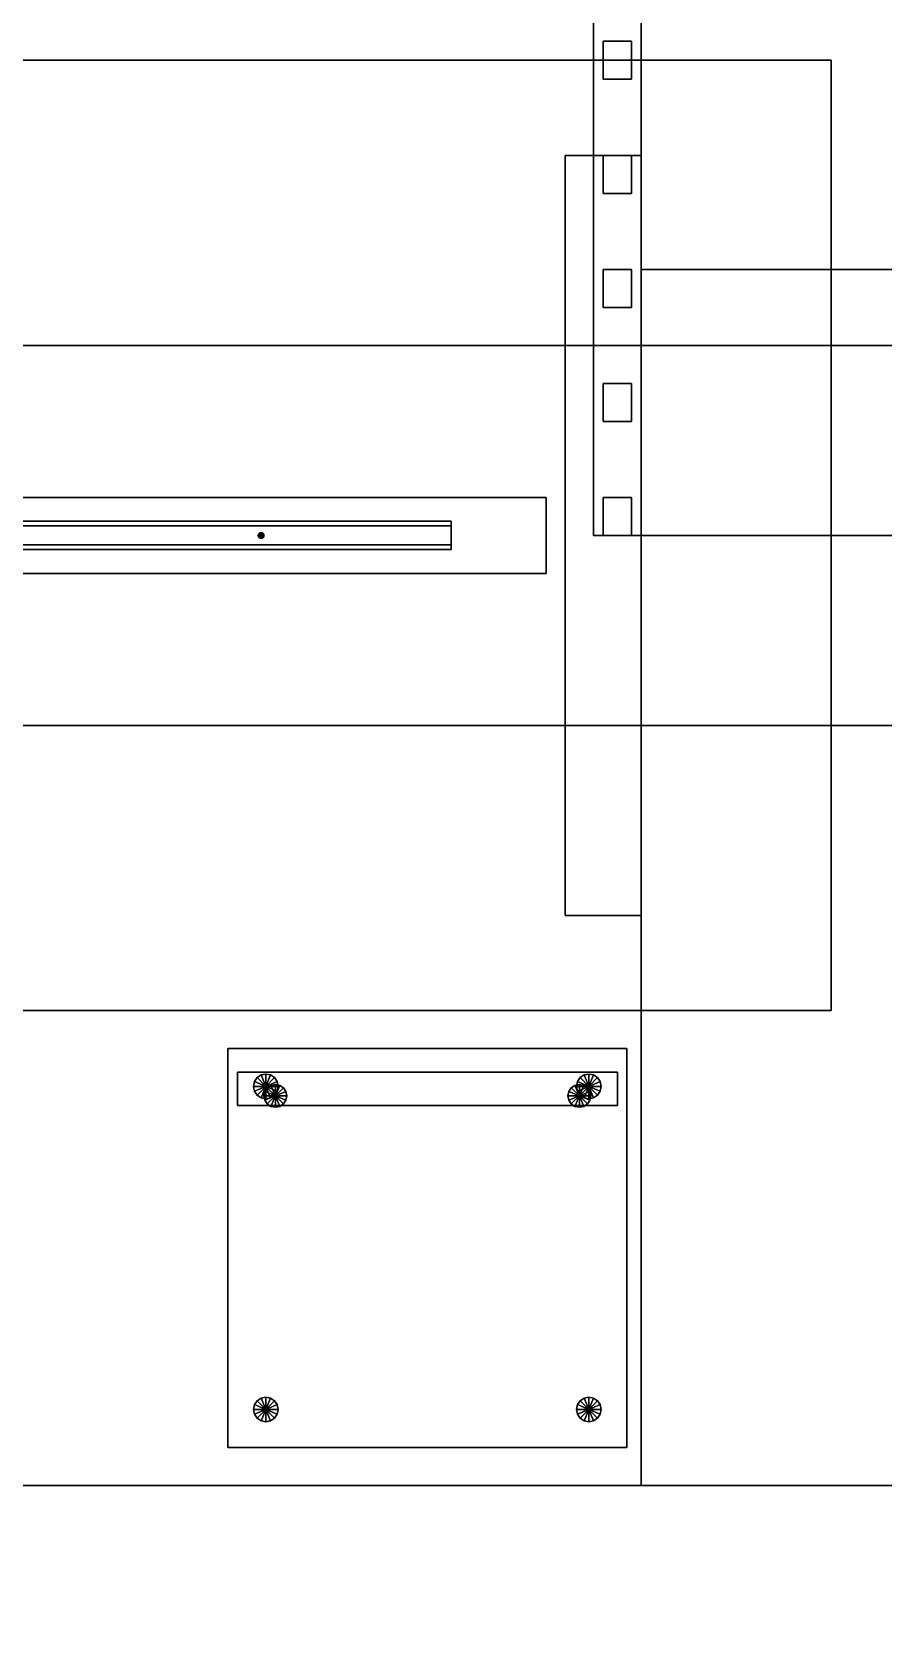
# Model space of a CAD drawing. Header units: millimetres. Extents: x -8000 to 18500, y -500 to 32500.
# Drawn here: x 7159 to 8055, y 3855 to 5530 of the extents above; entities that cross this region are included whole.
import ezdxf

# ---------------------------------------------------------------- set-up
doc = ezdxf.new("R2010")
doc.units = ezdxf.units.MM
for name, color, linetype in [('3D-COLUMNS', 7, 'Continuous'), ('3D-FINISH', 7, 'Continuous'), ('3D-FURNITURE', 7, 'Continuous'), ('3D-LIGHTS', 7, 'Continuous'), ('3D-ROOF', 7, 'Continuous'), ('3D-SLABS', 7, 'Continuous'), ('3D-STAIRS', 7, 'Continuous')]:
    doc.layers.add(name, color=color, linetype=linetype)

msp = doc.modelspace()

# ---------------------------------------------------------------- linework, layer by layer
at = {"layer": '3D-COLUMNS', "color": 7}
for points in [[(0, 4800, 3600), (0, 5200, 3600), (10000, 5200, 3600), (10000, 4800, 3600)], [(0, 5200, 3600), (0, 5200, 3800), (10000, 5200, 3800), (10000, 5200, 3600)], [(0, 4800, 3800), (10000, 4800, 3800), (10000, 5200, 3800), (0, 5200, 3800)], [(0, 4800, 3600), (10000, 4800, 3600), (10000, 4800, 3800), (0, 4800, 3800)]]:
    msp.add_3dface(points, dxfattribs=at)
at = {"layer": '3D-FINISH', "color": 7}
for points in [[(200, 200, 590), (200, 9800, 590), (9800, 9800, 590), (9800, 200, 590)], [(200, 200, 600), (9800, 200, 600), (9800, 9800, 600), (200, 9800, 600)], [(200, 200, 3990), (200, 9800, 3990), (9800, 9800, 3990), (9800, 200, 3990)], [(200, 200, 4000), (9800, 200, 4000), (9800, 9800, 4000), (200, 9800, 4000)]]:
    msp.add_3dface(points, dxfattribs=at)
at = {"layer": '3D-FURNITURE', "color": 7}
for points in [[(4600, 4500, 4710), (4600, 5500, 4710), (8000, 5500, 4710), (8000, 4500, 4710)], [(4600, 5500, 4710), (4600, 5500, 4760), (8000, 5500, 4760), (8000, 5500, 4710)], [(4600, 4500, 4760), (8000, 4500, 4760), (8000, 5500, 4760), (4600, 5500, 4760)], [(8000, 4500, 4710), (8000, 5500, 4710), (8000, 5500, 4760), (8000, 4500, 4760)], [(7720, 4600, 4000), (7720, 5400, 4000), (7800, 5400, 4000), (7800, 4600, 4000)], [(7720, 5400, 4000), (7720, 5400, 4710), (7800, 5400, 4710), (7800, 5400, 4000)], [(7720, 4600, 4000), (7720, 4600, 4710), (7720, 5400, 4710), (7720, 5400, 4000)], [(7720, 4600, 4710), (7800, 4600, 4710), (7800, 5400, 4710), (7720, 5400, 4710)], [(7800, 4600, 4000), (7800, 5400, 4000), (7800, 5400, 4710), (7800, 4600, 4710)], [(4900, 4960, 4755), (4900, 5040, 4755), (7700, 5040, 4755), (7700, 4960, 4755)], [(4900, 5040, 4755), (4900, 5040, 4765), (7700, 5040, 4765), (7700, 5040, 4755)], [(4900, 4960, 4765), (7700, 4960, 4765), (7700, 5040, 4765), (4900, 5040, 4765)], [(7700, 4960, 4755), (7700, 5040, 4755), (7700, 5040, 4765), (7700, 4960, 4765)], [(4900, 4960, 4755), (7700, 4960, 4755), (7700, 4960, 4765), (4900, 4960, 4765)], [(7720, 4600, 4000), (7800, 4600, 4000), (7800, 4600, 4710), (7720, 4600, 4710)], [(4600, 4500, 4710), (8000, 4500, 4710), (8000, 4500, 4760), (4600, 4500, 4760)], [(7365, 4040, 4410), (7365, 4460, 4410), (7785, 4460, 4410), (7785, 4040, 4410)], [(7365, 4460, 4410), (7365, 4460, 4450), (7785, 4460, 4450), (7785, 4460, 4410)], [(7365, 4040, 4410), (7365, 4040, 4450), (7365, 4460, 4450), (7365, 4460, 4410)], [(7365, 4040, 4450), (7785, 4040, 4450), (7785, 4460, 4450), (7365, 4460, 4450)], [(7785, 4040, 4410), (7785, 4460, 4410), (7785, 4460, 4450), (7785, 4040, 4450)], [(7375, 4400, 4700), (7375, 4435, 4700), (7775, 4435, 4700), (7775, 4400, 4700)], [(7375, 4435, 4700), (7375, 4435, 4790), (7775, 4435, 4790), (7775, 4435, 4700)], [(7375, 4400, 4700), (7375, 4400, 4790), (7375, 4435, 4790), (7375, 4435, 4700)], [(7375, 4400, 4790), (7775, 4400, 4790), (7775, 4435, 4790), (7375, 4435, 4790)], [(7393, 4425, 4000), (7392, 4420, 4000), (7392, 4420, 4430), (7393, 4425, 4430)], [(7405, 4420, 4430), (7393, 4425, 4430), (7392, 4420, 4430), (7405, 4420, 4430)], [(7405, 4420, 4000), (7392, 4420, 4000), (7393, 4425, 4000), (7405, 4420, 4000)], [(7395.8, 4429.2, 4000), (7393, 4425, 4000), (7393, 4425, 4430), (7395.8, 4429.2, 4430)], [(7405, 4420, 4430), (7395.8, 4429.2, 4430), (7393, 4425, 4430), (7405, 4420, 4430)], [(7405, 4420, 4000), (7393, 4425, 4000), (7395.8, 4429.2, 4000), (7405, 4420, 4000)], [(7400, 4432, 4000), (7395.8, 4429.2, 4000), (7395.8, 4429.2, 4430), (7400, 4432, 4430)], [(7405, 4420, 4430), (7400, 4432, 4430), (7395.8, 4429.2, 4430), (7405, 4420, 4430)], [(7405, 4420, 4000), (7395.8, 4429.2, 4000), (7400, 4432, 4000), (7405, 4420, 4000)], [(7405, 4433, 4000), (7400, 4432, 4000), (7400, 4432, 4430), (7405, 4433, 4430)], [(7405, 4420, 4430), (7405, 4433, 4430), (7400, 4432, 4430), (7405, 4420, 4430)], [(7405, 4420, 4000), (7400, 4432, 4000), (7405, 4433, 4000), (7405, 4420, 4000)], [(7410, 4432, 4000), (7405, 4433, 4000), (7405, 4433, 4430), (7410, 4432, 4430)], [(7405, 4420, 4430), (7410, 4432, 4430), (7405, 4433, 4430), (7405, 4420, 4430)], [(7405, 4420, 4000), (7405, 4433, 4000), (7410, 4432, 4000), (7405, 4420, 4000)], [(7405, 4420, 4430), (7414.2, 4429.2, 4430), (7410, 4432, 4430), (7405, 4420, 4430)], [(7405, 4420, 4000), (7410, 4432, 4000), (7414.2, 4429.2, 4000), (7405, 4420, 4000)], [(7405, 4420, 4430), (7417, 4425, 4430), (7414.2, 4429.2, 4430), (7405, 4420, 4430)], [(7405, 4420, 4000), (7414.2, 4429.2, 4000), (7417, 4425, 4000), (7405, 4420, 4000)], [(7405, 4420, 4430), (7418, 4420, 4430), (7417, 4425, 4430), (7405, 4420, 4430)], [(7405, 4420, 4000), (7417, 4425, 4000), (7418, 4420, 4000), (7405, 4420, 4000)], [(7414.2, 4429.2, 4000), (7410, 4432, 4000), (7410, 4432, 4430), (7414.2, 4429.2, 4430)], [(7415, 4422, 4430), (7410.4, 4421.1, 4430), (7410.4, 4421.1, 4780), (7415, 4422, 4780)], [(7415, 4410, 4780), (7415, 4422, 4780), (7410.4, 4421.1, 4780), (7415, 4410, 4780)], [(7415, 4410, 4430), (7410.4, 4421.1, 4430), (7415, 4422, 4430), (7415, 4410, 4430)], [(7417, 4425, 4000), (7414.2, 4429.2, 4000), (7414.2, 4429.2, 4430), (7417, 4425, 4430)], [(7419.6, 4421.1, 4430), (7415, 4422, 4430), (7415, 4422, 4780), (7419.6, 4421.1, 4780)], [(7415, 4410, 4780), (7419.6, 4421.1, 4780), (7415, 4422, 4780), (7415, 4410, 4780)], [(7415, 4410, 4430), (7415, 4422, 4430), (7419.6, 4421.1, 4430), (7415, 4410, 4430)], [(7418, 4420, 4000), (7417, 4425, 4000), (7417, 4425, 4430), (7418, 4420, 4430)], [(7735, 4422, 4430), (7730.4, 4421.1, 4430), (7730.4, 4421.1, 4780), (7735, 4422, 4780)], [(7735, 4410, 4780), (7735, 4422, 4780), (7730.4, 4421.1, 4780), (7735, 4410, 4780)], [(7735, 4410, 4430), (7730.4, 4421.1, 4430), (7735, 4422, 4430), (7735, 4410, 4430)], [(7733, 4425, 4000), (7732, 4420, 4000), (7732, 4420, 4430), (7733, 4425, 4430)], [(7745, 4420, 4430), (7733, 4425, 4430), (7732, 4420, 4430), (7745, 4420, 4430)], [(7745, 4420, 4000), (7732, 4420, 4000), (7733, 4425, 4000), (7745, 4420, 4000)], [(7735.8, 4429.2, 4000), (7733, 4425, 4000), (7733, 4425, 4430), (7735.8, 4429.2, 4430)], [(7745, 4420, 4430), (7735.8, 4429.2, 4430), (7733, 4425, 4430), (7745, 4420, 4430)], [(7745, 4420, 4000), (7733, 4425, 4000), (7735.8, 4429.2, 4000), (7745, 4420, 4000)], [(7739.6, 4421.1, 4430), (7735, 4422, 4430), (7735, 4422, 4780), (7739.6, 4421.1, 4780)], [(7735, 4410, 4780), (7739.6, 4421.1, 4780), (7735, 4422, 4780), (7735, 4410, 4780)], [(7735, 4410, 4430), (7735, 4422, 4430), (7739.6, 4421.1, 4430), (7735, 4410, 4430)], [(7740, 4432, 4000), (7735.8, 4429.2, 4000), (7735.8, 4429.2, 4430), (7740, 4432, 4430)], [(7745, 4420, 4430), (7740, 4432, 4430), (7735.8, 4429.2, 4430), (7745, 4420, 4430)], [(7745, 4420, 4000), (7735.8, 4429.2, 4000), (7740, 4432, 4000), (7745, 4420, 4000)], [(7745, 4433, 4000), (7740, 4432, 4000), (7740, 4432, 4430), (7745, 4433, 4430)], [(7745, 4420, 4430), (7745, 4433, 4430), (7740, 4432, 4430), (7745, 4420, 4430)], [(7745, 4420, 4000), (7740, 4432, 4000), (7745, 4433, 4000), (7745, 4420, 4000)], [(7750, 4432, 4000), (7745, 4433, 4000), (7745, 4433, 4430), (7750, 4432, 4430)], [(7745, 4420, 4430), (7750, 4432, 4430), (7745, 4433, 4430), (7745, 4420, 4430)], [(7745, 4420, 4000), (7745, 4433, 4000), (7750, 4432, 4000), (7745, 4420, 4000)], [(7745, 4420, 4430), (7754.2, 4429.2, 4430), (7750, 4432, 4430), (7745, 4420, 4430)], [(7745, 4420, 4000), (7750, 4432, 4000), (7754.2, 4429.2, 4000), (7745, 4420, 4000)], [(7745, 4420, 4430), (7757, 4425, 4430), (7754.2, 4429.2, 4430), (7745, 4420, 4430)], [(7745, 4420, 4000), (7754.2, 4429.2, 4000), (7757, 4425, 4000), (7745, 4420, 4000)], [(7745, 4420, 4430), (7758, 4420, 4430), (7757, 4425, 4430), (7745, 4420, 4430)], [(7745, 4420, 4000), (7757, 4425, 4000), (7758, 4420, 4000), (7745, 4420, 4000)], [(7754.2, 4429.2, 4000), (7750, 4432, 4000), (7750, 4432, 4430), (7754.2, 4429.2, 4430)], [(7757, 4425, 4000), (7754.2, 4429.2, 4000), (7754.2, 4429.2, 4430), (7757, 4425, 4430)], [(7758, 4420, 4000), (7757, 4425, 4000), (7757, 4425, 4430), (7758, 4420, 4430)], [(7775, 4400, 4700), (7775, 4435, 4700), (7775, 4435, 4790), (7775, 4400, 4790)], [(7392, 4420, 4000), (7393, 4415, 4000), (7393, 4415, 4430), (7392, 4420, 4430)], [(7405, 4420, 4430), (7392, 4420, 4430), (7393, 4415, 4430), (7405, 4420, 4430)], [(7405, 4420, 4000), (7393, 4415, 4000), (7392, 4420, 4000), (7405, 4420, 4000)], [(7405, 4420, 4430), (7393, 4415, 4430), (7395.8, 4410.8, 4430), (7405, 4420, 4430)], [(7405, 4420, 4000), (7395.8, 4410.8, 4000), (7393, 4415, 4000), (7405, 4420, 4000)], [(7393, 4415, 4000), (7395.8, 4410.8, 4000), (7395.8, 4410.8, 4430), (7393, 4415, 4430)], [(7405, 4420, 4430), (7395.8, 4410.8, 4430), (7400, 4408, 4430), (7405, 4420, 4430)], [(7405, 4420, 4000), (7400, 4408, 4000), (7395.8, 4410.8, 4000), (7405, 4420, 4000)], [(7395.8, 4410.8, 4000), (7400, 4408, 4000), (7400, 4408, 4430), (7395.8, 4410.8, 4430)], [(7405, 4420, 4430), (7400, 4408, 4430), (7405, 4407, 4430), (7405, 4420, 4430)], [(7405, 4420, 4000), (7405, 4407, 4000), (7400, 4408, 4000), (7405, 4420, 4000)], [(7400, 4408, 4000), (7405, 4407, 4000), (7405, 4407, 4430), (7400, 4408, 4430)], [(7403.9, 4414.6, 4430), (7403, 4410, 4430), (7403, 4410, 4780), (7403.9, 4414.6, 4780)], [(7415, 4410, 4780), (7403.9, 4414.6, 4780), (7403, 4410, 4780), (7415, 4410, 4780)], [(7415, 4410, 4430), (7403, 4410, 4430), (7403.9, 4414.6, 4430), (7415, 4410, 4430)], [(7403, 4410, 4430), (7403.9, 4405.4, 4430), (7403.9, 4405.4, 4780), (7403, 4410, 4780)], [(7415, 4410, 4780), (7403, 4410, 4780), (7403.9, 4405.4, 4780), (7415, 4410, 4780)], [(7415, 4410, 4430), (7403.9, 4405.4, 4430), (7403, 4410, 4430), (7415, 4410, 4430)], [(7406.5, 4418.5, 4430), (7403.9, 4414.6, 4430), (7403.9, 4414.6, 4780), (7406.5, 4418.5, 4780)], [(7415, 4410, 4780), (7406.5, 4418.5, 4780), (7403.9, 4414.6, 4780), (7415, 4410, 4780)], [(7415, 4410, 4430), (7403.9, 4414.6, 4430), (7406.5, 4418.5, 4430), (7415, 4410, 4430)], [(7415, 4410, 4780), (7403.9, 4405.4, 4780), (7406.5, 4401.5, 4780), (7415, 4410, 4780)], [(7415, 4410, 4430), (7406.5, 4401.5, 4430), (7403.9, 4405.4, 4430), (7415, 4410, 4430)], [(7403.9, 4405.4, 4430), (7406.5, 4401.5, 4430), (7406.5, 4401.5, 4780), (7403.9, 4405.4, 4780)], [(7405, 4420, 4430), (7405, 4407, 4430), (7410, 4408, 4430), (7405, 4420, 4430)], [(7405, 4420, 4000), (7410, 4408, 4000), (7405, 4407, 4000), (7405, 4420, 4000)], [(7405, 4420, 4430), (7410, 4408, 4430), (7414.2, 4410.8, 4430), (7405, 4420, 4430)], [(7405, 4420, 4000), (7414.2, 4410.8, 4000), (7410, 4408, 4000), (7405, 4420, 4000)], [(7405, 4420, 4430), (7414.2, 4410.8, 4430), (7417, 4415, 4430), (7405, 4420, 4430)], [(7405, 4420, 4000), (7417, 4415, 4000), (7414.2, 4410.8, 4000), (7405, 4420, 4000)], [(7405, 4420, 4430), (7417, 4415, 4430), (7418, 4420, 4430), (7405, 4420, 4430)], [(7405, 4420, 4000), (7418, 4420, 4000), (7417, 4415, 4000), (7405, 4420, 4000)], [(7405, 4407, 4000), (7410, 4408, 4000), (7410, 4408, 4430), (7405, 4407, 4430)], [(7410.4, 4421.1, 4430), (7406.5, 4418.5, 4430), (7406.5, 4418.5, 4780), (7410.4, 4421.1, 4780)], [(7415, 4410, 4780), (7410.4, 4421.1, 4780), (7406.5, 4418.5, 4780), (7415, 4410, 4780)], [(7415, 4410, 4430), (7406.5, 4418.5, 4430), (7410.4, 4421.1, 4430), (7415, 4410, 4430)], [(7415, 4410, 4780), (7406.5, 4401.5, 4780), (7410.4, 4398.9, 4780), (7415, 4410, 4780)], [(7415, 4410, 4430), (7410.4, 4398.9, 4430), (7406.5, 4401.5, 4430), (7415, 4410, 4430)], [(7410, 4408, 4000), (7414.2, 4410.8, 4000), (7414.2, 4410.8, 4430), (7410, 4408, 4430)], [(7415, 4410, 4780), (7410.4, 4398.9, 4780), (7415, 4398, 4780), (7415, 4410, 4780)], [(7415, 4410, 4430), (7415, 4398, 4430), (7410.4, 4398.9, 4430), (7415, 4410, 4430)], [(7414.2, 4410.8, 4000), (7417, 4415, 4000), (7417, 4415, 4430), (7414.2, 4410.8, 4430)], [(7415, 4410, 4780), (7423.5, 4418.5, 4780), (7419.6, 4421.1, 4780), (7415, 4410, 4780)], [(7415, 4410, 4430), (7419.6, 4421.1, 4430), (7423.5, 4418.5, 4430), (7415, 4410, 4430)], [(7415, 4410, 4780), (7426.1, 4414.6, 4780), (7423.5, 4418.5, 4780), (7415, 4410, 4780)], [(7415, 4410, 4430), (7423.5, 4418.5, 4430), (7426.1, 4414.6, 4430), (7415, 4410, 4430)], [(7415, 4410, 4780), (7427, 4410, 4780), (7426.1, 4414.6, 4780), (7415, 4410, 4780)], [(7415, 4410, 4430), (7426.1, 4414.6, 4430), (7427, 4410, 4430), (7415, 4410, 4430)], [(7415, 4410, 4780), (7415, 4398, 4780), (7419.6, 4398.9, 4780), (7415, 4410, 4780)], [(7415, 4410, 4430), (7419.6, 4398.9, 4430), (7415, 4398, 4430), (7415, 4410, 4430)], [(7415, 4410, 4780), (7419.6, 4398.9, 4780), (7423.5, 4401.5, 4780), (7415, 4410, 4780)], [(7415, 4410, 4430), (7423.5, 4401.5, 4430), (7419.6, 4398.9, 4430), (7415, 4410, 4430)], [(7415, 4410, 4780), (7423.5, 4401.5, 4780), (7426.1, 4405.4, 4780), (7415, 4410, 4780)], [(7415, 4410, 4430), (7426.1, 4405.4, 4430), (7423.5, 4401.5, 4430), (7415, 4410, 4430)], [(7415, 4410, 4780), (7426.1, 4405.4, 4780), (7427, 4410, 4780), (7415, 4410, 4780)], [(7415, 4410, 4430), (7427, 4410, 4430), (7426.1, 4405.4, 4430), (7415, 4410, 4430)], [(7417, 4415, 4000), (7418, 4420, 4000), (7418, 4420, 4430), (7417, 4415, 4430)], [(7423.5, 4418.5, 4430), (7419.6, 4421.1, 4430), (7419.6, 4421.1, 4780), (7423.5, 4418.5, 4780)], [(7426.1, 4414.6, 4430), (7423.5, 4418.5, 4430), (7423.5, 4418.5, 4780), (7426.1, 4414.6, 4780)], [(7423.5, 4401.5, 4430), (7426.1, 4405.4, 4430), (7426.1, 4405.4, 4780), (7423.5, 4401.5, 4780)], [(7427, 4410, 4430), (7426.1, 4414.6, 4430), (7426.1, 4414.6, 4780), (7427, 4410, 4780)], [(7426.1, 4405.4, 4430), (7427, 4410, 4430), (7427, 4410, 4780), (7426.1, 4405.4, 4780)], [(7723.9, 4414.6, 4430), (7723, 4410, 4430), (7723, 4410, 4780), (7723.9, 4414.6, 4780)], [(7735, 4410, 4780), (7723.9, 4414.6, 4780), (7723, 4410, 4780), (7735, 4410, 4780)], [(7735, 4410, 4430), (7723, 4410, 4430), (7723.9, 4414.6, 4430), (7735, 4410, 4430)], [(7723, 4410, 4430), (7723.9, 4405.4, 4430), (7723.9, 4405.4, 4780), (7723, 4410, 4780)], [(7735, 4410, 4780), (7723, 4410, 4780), (7723.9, 4405.4, 4780), (7735, 4410, 4780)], [(7735, 4410, 4430), (7723.9, 4405.4, 4430), (7723, 4410, 4430), (7735, 4410, 4430)], [(7726.5, 4418.5, 4430), (7723.9, 4414.6, 4430), (7723.9, 4414.6, 4780), (7726.5, 4418.5, 4780)], [(7735, 4410, 4780), (7726.5, 4418.5, 4780), (7723.9, 4414.6, 4780), (7735, 4410, 4780)], [(7735, 4410, 4430), (7723.9, 4414.6, 4430), (7726.5, 4418.5, 4430), (7735, 4410, 4430)], [(7735, 4410, 4780), (7723.9, 4405.4, 4780), (7726.5, 4401.5, 4780), (7735, 4410, 4780)], [(7735, 4410, 4430), (7726.5, 4401.5, 4430), (7723.9, 4405.4, 4430), (7735, 4410, 4430)], [(7723.9, 4405.4, 4430), (7726.5, 4401.5, 4430), (7726.5, 4401.5, 4780), (7723.9, 4405.4, 4780)], [(7730.4, 4421.1, 4430), (7726.5, 4418.5, 4430), (7726.5, 4418.5, 4780), (7730.4, 4421.1, 4780)], [(7735, 4410, 4780), (7730.4, 4421.1, 4780), (7726.5, 4418.5, 4780), (7735, 4410, 4780)], [(7735, 4410, 4430), (7726.5, 4418.5, 4430), (7730.4, 4421.1, 4430), (7735, 4410, 4430)], [(7735, 4410, 4780), (7726.5, 4401.5, 4780), (7730.4, 4398.9, 4780), (7735, 4410, 4780)], [(7735, 4410, 4430), (7730.4, 4398.9, 4430), (7726.5, 4401.5, 4430), (7735, 4410, 4430)], [(7735, 4410, 4780), (7730.4, 4398.9, 4780), (7735, 4398, 4780), (7735, 4410, 4780)], [(7735, 4410, 4430), (7735, 4398, 4430), (7730.4, 4398.9, 4430), (7735, 4410, 4430)], [(7732, 4420, 4000), (7733, 4415, 4000), (7733, 4415, 4430), (7732, 4420, 4430)], [(7745, 4420, 4430), (7732, 4420, 4430), (7733, 4415, 4430), (7745, 4420, 4430)], [(7745, 4420, 4000), (7733, 4415, 4000), (7732, 4420, 4000), (7745, 4420, 4000)], [(7745, 4420, 4430), (7733, 4415, 4430), (7735.8, 4410.8, 4430), (7745, 4420, 4430)], [(7745, 4420, 4000), (7735.8, 4410.8, 4000), (7733, 4415, 4000), (7745, 4420, 4000)], [(7733, 4415, 4000), (7735.8, 4410.8, 4000), (7735.8, 4410.8, 4430), (7733, 4415, 4430)], [(7735, 4410, 4780), (7743.5, 4418.5, 4780), (7739.6, 4421.1, 4780), (7735, 4410, 4780)], [(7735, 4410, 4430), (7739.6, 4421.1, 4430), (7743.5, 4418.5, 4430), (7735, 4410, 4430)], [(7735, 4410, 4780), (7746.1, 4414.6, 4780), (7743.5, 4418.5, 4780), (7735, 4410, 4780)], [(7735, 4410, 4430), (7743.5, 4418.5, 4430), (7746.1, 4414.6, 4430), (7735, 4410, 4430)], [(7735, 4410, 4780), (7747, 4410, 4780), (7746.1, 4414.6, 4780), (7735, 4410, 4780)], [(7735, 4410, 4430), (7746.1, 4414.6, 4430), (7747, 4410, 4430), (7735, 4410, 4430)], [(7735, 4410, 4780), (7735, 4398, 4780), (7739.6, 4398.9, 4780), (7735, 4410, 4780)], [(7735, 4410, 4430), (7739.6, 4398.9, 4430), (7735, 4398, 4430), (7735, 4410, 4430)], [(7735, 4410, 4780), (7739.6, 4398.9, 4780), (7743.5, 4401.5, 4780), (7735, 4410, 4780)], [(7735, 4410, 4430), (7743.5, 4401.5, 4430), (7739.6, 4398.9, 4430), (7735, 4410, 4430)], [(7735, 4410, 4780), (7743.5, 4401.5, 4780), (7746.1, 4405.4, 4780), (7735, 4410, 4780)], [(7735, 4410, 4430), (7746.1, 4405.4, 4430), (7743.5, 4401.5, 4430), (7735, 4410, 4430)], [(7735, 4410, 4780), (7746.1, 4405.4, 4780), (7747, 4410, 4780), (7735, 4410, 4780)], [(7735, 4410, 4430), (7747, 4410, 4430), (7746.1, 4405.4, 4430), (7735, 4410, 4430)], [(7745, 4420, 4430), (7735.8, 4410.8, 4430), (7740, 4408, 4430), (7745, 4420, 4430)], [(7745, 4420, 4000), (7740, 4408, 4000), (7735.8, 4410.8, 4000), (7745, 4420, 4000)], [(7735.8, 4410.8, 4000), (7740, 4408, 4000), (7740, 4408, 4430), (7735.8, 4410.8, 4430)], [(7743.5, 4418.5, 4430), (7739.6, 4421.1, 4430), (7739.6, 4421.1, 4780), (7743.5, 4418.5, 4780)], [(7745, 4420, 4430), (7740, 4408, 4430), (7745, 4407, 4430), (7745, 4420, 4430)], [(7745, 4420, 4000), (7745, 4407, 4000), (7740, 4408, 4000), (7745, 4420, 4000)], [(7740, 4408, 4000), (7745, 4407, 4000), (7745, 4407, 4430), (7740, 4408, 4430)], [(7746.1, 4414.6, 4430), (7743.5, 4418.5, 4430), (7743.5, 4418.5, 4780), (7746.1, 4414.6, 4780)], [(7743.5, 4401.5, 4430), (7746.1, 4405.4, 4430), (7746.1, 4405.4, 4780), (7743.5, 4401.5, 4780)], [(7745, 4420, 4430), (7745, 4407, 4430), (7750, 4408, 4430), (7745, 4420, 4430)], [(7745, 4420, 4000), (7750, 4408, 4000), (7745, 4407, 4000), (7745, 4420, 4000)], [(7745, 4420, 4430), (7750, 4408, 4430), (7754.2, 4410.8, 4430), (7745, 4420, 4430)], [(7745, 4420, 4000), (7754.2, 4410.8, 4000), (7750, 4408, 4000), (7745, 4420, 4000)], [(7745, 4420, 4430), (7754.2, 4410.8, 4430), (7757, 4415, 4430), (7745, 4420, 4430)], [(7745, 4420, 4000), (7757, 4415, 4000), (7754.2, 4410.8, 4000), (7745, 4420, 4000)], [(7745, 4420, 4430), (7757, 4415, 4430), (7758, 4420, 4430), (7745, 4420, 4430)], [(7745, 4420, 4000), (7758, 4420, 4000), (7757, 4415, 4000), (7745, 4420, 4000)], [(7745, 4407, 4000), (7750, 4408, 4000), (7750, 4408, 4430), (7745, 4407, 4430)], [(7747, 4410, 4430), (7746.1, 4414.6, 4430), (7746.1, 4414.6, 4780), (7747, 4410, 4780)], [(7746.1, 4405.4, 4430), (7747, 4410, 4430), (7747, 4410, 4780), (7746.1, 4405.4, 4780)], [(7750, 4408, 4000), (7754.2, 4410.8, 4000), (7754.2, 4410.8, 4430), (7750, 4408, 4430)], [(7754.2, 4410.8, 4000), (7757, 4415, 4000), (7757, 4415, 4430), (7754.2, 4410.8, 4430)], [(7757, 4415, 4000), (7758, 4420, 4000), (7758, 4420, 4430), (7757, 4415, 4430)], [(7375, 4400, 4700), (7775, 4400, 4700), (7775, 4400, 4790), (7375, 4400, 4790)], [(7406.5, 4401.5, 4430), (7410.4, 4398.9, 4430), (7410.4, 4398.9, 4780), (7406.5, 4401.5, 4780)], [(7410.4, 4398.9, 4430), (7415, 4398, 4430), (7415, 4398, 4780), (7410.4, 4398.9, 4780)], [(7415, 4398, 4430), (7419.6, 4398.9, 4430), (7419.6, 4398.9, 4780), (7415, 4398, 4780)], [(7419.6, 4398.9, 4430), (7423.5, 4401.5, 4430), (7423.5, 4401.5, 4780), (7419.6, 4398.9, 4780)], [(7726.5, 4401.5, 4430), (7730.4, 4398.9, 4430), (7730.4, 4398.9, 4780), (7726.5, 4401.5, 4780)], [(7730.4, 4398.9, 4430), (7735, 4398, 4430), (7735, 4398, 4780), (7730.4, 4398.9, 4780)], [(7735, 4398, 4430), (7739.6, 4398.9, 4430), (7739.6, 4398.9, 4780), (7735, 4398, 4780)], [(7739.6, 4398.9, 4430), (7743.5, 4401.5, 4430), (7743.5, 4401.5, 4780), (7739.6, 4398.9, 4780)], [(7395.8, 4089.2, 4000), (7393, 4085, 4000), (7393, 4085, 4430), (7395.8, 4089.2, 4430)], [(7405, 4080, 4430), (7395.8, 4089.2, 4430), (7393, 4085, 4430), (7405, 4080, 4430)], [(7405, 4080, 4000), (7393, 4085, 4000), (7395.8, 4089.2, 4000), (7405, 4080, 4000)], [(7400, 4092, 4000), (7395.8, 4089.2, 4000), (7395.8, 4089.2, 4430), (7400, 4092, 4430)], [(7405, 4080, 4430), (7400, 4092, 4430), (7395.8, 4089.2, 4430), (7405, 4080, 4430)], [(7405, 4080, 4000), (7395.8, 4089.2, 4000), (7400, 4092, 4000), (7405, 4080, 4000)], [(7405, 4093, 4000), (7400, 4092, 4000), (7400, 4092, 4430), (7405, 4093, 4430)], [(7405, 4080, 4430), (7405, 4093, 4430), (7400, 4092, 4430), (7405, 4080, 4430)], [(7405, 4080, 4000), (7400, 4092, 4000), (7405, 4093, 4000), (7405, 4080, 4000)], [(7410, 4092, 4000), (7405, 4093, 4000), (7405, 4093, 4430), (7410, 4092, 4430)], [(7405, 4080, 4430), (7410, 4092, 4430), (7405, 4093, 4430), (7405, 4080, 4430)], [(7405, 4080, 4000), (7405, 4093, 4000), (7410, 4092, 4000), (7405, 4080, 4000)], [(7405, 4080, 4430), (7414.2, 4089.2, 4430), (7410, 4092, 4430), (7405, 4080, 4430)], [(7405, 4080, 4000), (7410, 4092, 4000), (7414.2, 4089.2, 4000), (7405, 4080, 4000)], [(7405, 4080, 4430), (7417, 4085, 4430), (7414.2, 4089.2, 4430), (7405, 4080, 4430)], [(7405, 4080, 4000), (7414.2, 4089.2, 4000), (7417, 4085, 4000), (7405, 4080, 4000)], [(7414.2, 4089.2, 4000), (7410, 4092, 4000), (7410, 4092, 4430), (7414.2, 4089.2, 4430)], [(7417, 4085, 4000), (7414.2, 4089.2, 4000), (7414.2, 4089.2, 4430), (7417, 4085, 4430)], [(7735.8, 4089.2, 4000), (7733, 4085, 4000), (7733, 4085, 4430), (7735.8, 4089.2, 4430)], [(7745, 4080, 4430), (7735.8, 4089.2, 4430), (7733, 4085, 4430), (7745, 4080, 4430)], [(7745, 4080, 4000), (7733, 4085, 4000), (7735.8, 4089.2, 4000), (7745, 4080, 4000)], [(7740, 4092, 4000), (7735.8, 4089.2, 4000), (7735.8, 4089.2, 4430), (7740, 4092, 4430)], [(7745, 4080, 4430), (7740, 4092, 4430), (7735.8, 4089.2, 4430), (7745, 4080, 4430)], [(7745, 4080, 4000), (7735.8, 4089.2, 4000), (7740, 4092, 4000), (7745, 4080, 4000)], [(7745, 4093, 4000), (7740, 4092, 4000), (7740, 4092, 4430), (7745, 4093, 4430)], [(7745, 4080, 4430), (7745, 4093, 4430), (7740, 4092, 4430), (7745, 4080, 4430)], [(7745, 4080, 4000), (7740, 4092, 4000), (7745, 4093, 4000), (7745, 4080, 4000)], [(7750, 4092, 4000), (7745, 4093, 4000), (7745, 4093, 4430), (7750, 4092, 4430)], [(7745, 4080, 4430), (7750, 4092, 4430), (7745, 4093, 4430), (7745, 4080, 4430)], [(7745, 4080, 4000), (7745, 4093, 4000), (7750, 4092, 4000), (7745, 4080, 4000)], [(7745, 4080, 4430), (7754.2, 4089.2, 4430), (7750, 4092, 4430), (7745, 4080, 4430)], [(7745, 4080, 4000), (7750, 4092, 4000), (7754.2, 4089.2, 4000), (7745, 4080, 4000)], [(7745, 4080, 4430), (7757, 4085, 4430), (7754.2, 4089.2, 4430), (7745, 4080, 4430)], [(7745, 4080, 4000), (7754.2, 4089.2, 4000), (7757, 4085, 4000), (7745, 4080, 4000)], [(7754.2, 4089.2, 4000), (7750, 4092, 4000), (7750, 4092, 4430), (7754.2, 4089.2, 4430)], [(7757, 4085, 4000), (7754.2, 4089.2, 4000), (7754.2, 4089.2, 4430), (7757, 4085, 4430)], [(7393, 4085, 4000), (7392, 4080, 4000), (7392, 4080, 4430), (7393, 4085, 4430)], [(7405, 4080, 4430), (7393, 4085, 4430), (7392, 4080, 4430), (7405, 4080, 4430)], [(7405, 4080, 4000), (7392, 4080, 4000), (7393, 4085, 4000), (7405, 4080, 4000)], [(7392, 4080, 4000), (7393, 4075, 4000), (7393, 4075, 4430), (7392, 4080, 4430)], [(7405, 4080, 4430), (7392, 4080, 4430), (7393, 4075, 4430), (7405, 4080, 4430)], [(7405, 4080, 4000), (7393, 4075, 4000), (7392, 4080, 4000), (7405, 4080, 4000)], [(7405, 4080, 4430), (7393, 4075, 4430), (7395.8, 4070.8, 4430), (7405, 4080, 4430)], [(7405, 4080, 4000), (7395.8, 4070.8, 4000), (7393, 4075, 4000), (7405, 4080, 4000)], [(7393, 4075, 4000), (7395.8, 4070.8, 4000), (7395.8, 4070.8, 4430), (7393, 4075, 4430)], [(7405, 4080, 4430), (7395.8, 4070.8, 4430), (7400, 4068, 4430), (7405, 4080, 4430)], [(7405, 4080, 4000), (7400, 4068, 4000), (7395.8, 4070.8, 4000), (7405, 4080, 4000)], [(7395.8, 4070.8, 4000), (7400, 4068, 4000), (7400, 4068, 4430), (7395.8, 4070.8, 4430)], [(7405, 4080, 4430), (7400, 4068, 4430), (7405, 4067, 4430), (7405, 4080, 4430)], [(7405, 4080, 4000), (7405, 4067, 4000), (7400, 4068, 4000), (7405, 4080, 4000)], [(7405, 4080, 4430), (7418, 4080, 4430), (7417, 4085, 4430), (7405, 4080, 4430)], [(7405, 4080, 4000), (7417, 4085, 4000), (7418, 4080, 4000), (7405, 4080, 4000)], [(7405, 4080, 4430), (7405, 4067, 4430), (7410, 4068, 4430), (7405, 4080, 4430)], [(7405, 4080, 4000), (7410, 4068, 4000), (7405, 4067, 4000), (7405, 4080, 4000)], [(7405, 4080, 4430), (7410, 4068, 4430), (7414.2, 4070.8, 4430), (7405, 4080, 4430)], [(7405, 4080, 4000), (7414.2, 4070.8, 4000), (7410, 4068, 4000), (7405, 4080, 4000)], [(7405, 4080, 4430), (7414.2, 4070.8, 4430), (7417, 4075, 4430), (7405, 4080, 4430)], [(7405, 4080, 4000), (7417, 4075, 4000), (7414.2, 4070.8, 4000), (7405, 4080, 4000)], [(7405, 4080, 4430), (7417, 4075, 4430), (7418, 4080, 4430), (7405, 4080, 4430)], [(7405, 4080, 4000), (7418, 4080, 4000), (7417, 4075, 4000), (7405, 4080, 4000)], [(7410, 4068, 4000), (7414.2, 4070.8, 4000), (7414.2, 4070.8, 4430), (7410, 4068, 4430)], [(7414.2, 4070.8, 4000), (7417, 4075, 4000), (7417, 4075, 4430), (7414.2, 4070.8, 4430)], [(7418, 4080, 4000), (7417, 4085, 4000), (7417, 4085, 4430), (7418, 4080, 4430)], [(7417, 4075, 4000), (7418, 4080, 4000), (7418, 4080, 4430), (7417, 4075, 4430)], [(7733, 4085, 4000), (7732, 4080, 4000), (7732, 4080, 4430), (7733, 4085, 4430)], [(7745, 4080, 4430), (7733, 4085, 4430), (7732, 4080, 4430), (7745, 4080, 4430)], [(7745, 4080, 4000), (7732, 4080, 4000), (7733, 4085, 4000), (7745, 4080, 4000)], [(7732, 4080, 4000), (7733, 4075, 4000), (7733, 4075, 4430), (7732, 4080, 4430)], [(7745, 4080, 4430), (7732, 4080, 4430), (7733, 4075, 4430), (7745, 4080, 4430)], [(7745, 4080, 4000), (7733, 4075, 4000), (7732, 4080, 4000), (7745, 4080, 4000)], [(7745, 4080, 4430), (7733, 4075, 4430), (7735.8, 4070.8, 4430), (7745, 4080, 4430)], [(7745, 4080, 4000), (7735.8, 4070.8, 4000), (7733, 4075, 4000), (7745, 4080, 4000)], [(7733, 4075, 4000), (7735.8, 4070.8, 4000), (7735.8, 4070.8, 4430), (7733, 4075, 4430)], [(7745, 4080, 4430), (7735.8, 4070.8, 4430), (7740, 4068, 4430), (7745, 4080, 4430)], [(7745, 4080, 4000), (7740, 4068, 4000), (7735.8, 4070.8, 4000), (7745, 4080, 4000)], [(7735.8, 4070.8, 4000), (7740, 4068, 4000), (7740, 4068, 4430), (7735.8, 4070.8, 4430)], [(7745, 4080, 4430), (7740, 4068, 4430), (7745, 4067, 4430), (7745, 4080, 4430)], [(7745, 4080, 4000), (7745, 4067, 4000), (7740, 4068, 4000), (7745, 4080, 4000)], [(7745, 4080, 4430), (7758, 4080, 4430), (7757, 4085, 4430), (7745, 4080, 4430)], [(7745, 4080, 4000), (7757, 4085, 4000), (7758, 4080, 4000), (7745, 4080, 4000)], [(7745, 4080, 4430), (7745, 4067, 4430), (7750, 4068, 4430), (7745, 4080, 4430)], [(7745, 4080, 4000), (7750, 4068, 4000), (7745, 4067, 4000), (7745, 4080, 4000)], [(7745, 4080, 4430), (7750, 4068, 4430), (7754.2, 4070.8, 4430), (7745, 4080, 4430)], [(7745, 4080, 4000), (7754.2, 4070.8, 4000), (7750, 4068, 4000), (7745, 4080, 4000)], [(7745, 4080, 4430), (7754.2, 4070.8, 4430), (7757, 4075, 4430), (7745, 4080, 4430)], [(7745, 4080, 4000), (7757, 4075, 4000), (7754.2, 4070.8, 4000), (7745, 4080, 4000)], [(7745, 4080, 4430), (7757, 4075, 4430), (7758, 4080, 4430), (7745, 4080, 4430)], [(7745, 4080, 4000), (7758, 4080, 4000), (7757, 4075, 4000), (7745, 4080, 4000)], [(7750, 4068, 4000), (7754.2, 4070.8, 4000), (7754.2, 4070.8, 4430), (7750, 4068, 4430)], [(7754.2, 4070.8, 4000), (7757, 4075, 4000), (7757, 4075, 4430), (7754.2, 4070.8, 4430)], [(7758, 4080, 4000), (7757, 4085, 4000), (7757, 4085, 4430), (7758, 4080, 4430)], [(7757, 4075, 4000), (7758, 4080, 4000), (7758, 4080, 4430), (7757, 4075, 4430)], [(7400, 4068, 4000), (7405, 4067, 4000), (7405, 4067, 4430), (7400, 4068, 4430)], [(7405, 4067, 4000), (7410, 4068, 4000), (7410, 4068, 4430), (7405, 4067, 4430)], [(7740, 4068, 4000), (7745, 4067, 4000), (7745, 4067, 4430), (7740, 4068, 4430)], [(7745, 4067, 4000), (7750, 4068, 4000), (7750, 4068, 4430), (7745, 4067, 4430)], [(7365, 4040, 4410), (7785, 4040, 4410), (7785, 4040, 4450), (7365, 4040, 4450)]]:
    msp.add_3dface(points, dxfattribs=at)
at = {"layer": '3D-LIGHTS', "color": 7}
for points in [[(5000, 4985, 5900), (5000, 5015, 5900), (7600, 5015, 5900), (7600, 4985, 5900)], [(5000, 5015, 5900), (5000, 5015, 5925), (7600, 5015, 5925), (7600, 5015, 5900)], [(5000, 4985, 5925), (7600, 4985, 5925), (7600, 5015, 5925), (5000, 5015, 5925)], [(5000, 4990, 5890), (5000, 5010, 5890), (7600, 5010, 5890), (7600, 4990, 5890)], [(5000, 5010, 5890), (5000, 5010, 5900), (7600, 5010, 5900), (7600, 5010, 5890)], [(5000, 4990, 5900), (7600, 4990, 5900), (7600, 5010, 5900), (5000, 5010, 5900)], [(7600, 4985, 5900), (7600, 5015, 5900), (7600, 5015, 5925), (7600, 4985, 5925)], [(7600, 4990, 5890), (7600, 5010, 5890), (7600, 5010, 5900), (7600, 4990, 5900)], [(7397.2, 5001.1, 5925), (7397, 5000, 5925), (7397, 5000, 6925), (7397.2, 5001.1, 6925)], [(7400, 5000, 6925), (7397.2, 5001.1, 6925), (7397, 5000, 6925), (7400, 5000, 6925)], [(7400, 5000, 5925), (7397, 5000, 5925), (7397.2, 5001.1, 5925), (7400, 5000, 5925)], [(7397, 5000, 5925), (7397.2, 4998.9, 5925), (7397.2, 4998.9, 6925), (7397, 5000, 6925)], [(7400, 5000, 6925), (7397, 5000, 6925), (7397.2, 4998.9, 6925), (7400, 5000, 6925)], [(7400, 5000, 5925), (7397.2, 4998.9, 5925), (7397, 5000, 5925), (7400, 5000, 5925)], [(7397.9, 5002.1, 5925), (7397.2, 5001.1, 5925), (7397.2, 5001.1, 6925), (7397.9, 5002.1, 6925)], [(7400, 5000, 6925), (7397.9, 5002.1, 6925), (7397.2, 5001.1, 6925), (7400, 5000, 6925)], [(7400, 5000, 5925), (7397.2, 5001.1, 5925), (7397.9, 5002.1, 5925), (7400, 5000, 5925)], [(7400, 5000, 6925), (7397.2, 4998.9, 6925), (7397.9, 4997.9, 6925), (7400, 5000, 6925)], [(7400, 5000, 5925), (7397.9, 4997.9, 5925), (7397.2, 4998.9, 5925), (7400, 5000, 5925)], [(7397.2, 4998.9, 5925), (7397.9, 4997.9, 5925), (7397.9, 4997.9, 6925), (7397.2, 4998.9, 6925)], [(7398.9, 5002.8, 5925), (7397.9, 5002.1, 5925), (7397.9, 5002.1, 6925), (7398.9, 5002.8, 6925)], [(7400, 5000, 6925), (7398.9, 5002.8, 6925), (7397.9, 5002.1, 6925), (7400, 5000, 6925)], [(7400, 5000, 5925), (7397.9, 5002.1, 5925), (7398.9, 5002.8, 5925), (7400, 5000, 5925)], [(7400, 5000, 6925), (7397.9, 4997.9, 6925), (7398.9, 4997.2, 6925), (7400, 5000, 6925)], [(7400, 5000, 5925), (7398.9, 4997.2, 5925), (7397.9, 4997.9, 5925), (7400, 5000, 5925)], [(7397.9, 4997.9, 5925), (7398.9, 4997.2, 5925), (7398.9, 4997.2, 6925), (7397.9, 4997.9, 6925)], [(7400, 5003, 5925), (7398.9, 5002.8, 5925), (7398.9, 5002.8, 6925), (7400, 5003, 6925)], [(7400, 5000, 6925), (7400, 5003, 6925), (7398.9, 5002.8, 6925), (7400, 5000, 6925)], [(7400, 5000, 5925), (7398.9, 5002.8, 5925), (7400, 5003, 5925), (7400, 5000, 5925)], [(7400, 5000, 6925), (7398.9, 4997.2, 6925), (7400, 4997, 6925), (7400, 5000, 6925)], [(7400, 5000, 5925), (7400, 4997, 5925), (7398.9, 4997.2, 5925), (7400, 5000, 5925)], [(7398.9, 4997.2, 5925), (7400, 4997, 5925), (7400, 4997, 6925), (7398.9, 4997.2, 6925)], [(7401.1, 5002.8, 5925), (7400, 5003, 5925), (7400, 5003, 6925), (7401.1, 5002.8, 6925)], [(7400, 5000, 6925), (7401.1, 5002.8, 6925), (7400, 5003, 6925), (7400, 5000, 6925)], [(7400, 5000, 5925), (7400, 5003, 5925), (7401.1, 5002.8, 5925), (7400, 5000, 5925)], [(7400, 5000, 6925), (7402.1, 5002.1, 6925), (7401.1, 5002.8, 6925), (7400, 5000, 6925)], [(7400, 5000, 5925), (7401.1, 5002.8, 5925), (7402.1, 5002.1, 5925), (7400, 5000, 5925)], [(7400, 5000, 6925), (7402.8, 5001.1, 6925), (7402.1, 5002.1, 6925), (7400, 5000, 6925)], [(7400, 5000, 5925), (7402.1, 5002.1, 5925), (7402.8, 5001.1, 5925), (7400, 5000, 5925)], [(7400, 5000, 6925), (7403, 5000, 6925), (7402.8, 5001.1, 6925), (7400, 5000, 6925)], [(7400, 5000, 5925), (7402.8, 5001.1, 5925), (7403, 5000, 5925), (7400, 5000, 5925)], [(7400, 5000, 6925), (7400, 4997, 6925), (7401.1, 4997.2, 6925), (7400, 5000, 6925)], [(7400, 5000, 5925), (7401.1, 4997.2, 5925), (7400, 4997, 5925), (7400, 5000, 5925)], [(7400, 5000, 6925), (7401.1, 4997.2, 6925), (7402.1, 4997.9, 6925), (7400, 5000, 6925)], [(7400, 5000, 5925), (7402.1, 4997.9, 5925), (7401.1, 4997.2, 5925), (7400, 5000, 5925)], [(7400, 5000, 6925), (7402.1, 4997.9, 6925), (7402.8, 4998.9, 6925), (7400, 5000, 6925)], [(7400, 5000, 5925), (7402.8, 4998.9, 5925), (7402.1, 4997.9, 5925), (7400, 5000, 5925)], [(7400, 5000, 6925), (7402.8, 4998.9, 6925), (7403, 5000, 6925), (7400, 5000, 6925)], [(7400, 5000, 5925), (7403, 5000, 5925), (7402.8, 4998.9, 5925), (7400, 5000, 5925)], [(7400, 4997, 5925), (7401.1, 4997.2, 5925), (7401.1, 4997.2, 6925), (7400, 4997, 6925)], [(7402.1, 5002.1, 5925), (7401.1, 5002.8, 5925), (7401.1, 5002.8, 6925), (7402.1, 5002.1, 6925)], [(7401.1, 4997.2, 5925), (7402.1, 4997.9, 5925), (7402.1, 4997.9, 6925), (7401.1, 4997.2, 6925)], [(7402.8, 5001.1, 5925), (7402.1, 5002.1, 5925), (7402.1, 5002.1, 6925), (7402.8, 5001.1, 6925)], [(7402.1, 4997.9, 5925), (7402.8, 4998.9, 5925), (7402.8, 4998.9, 6925), (7402.1, 4997.9, 6925)], [(7403, 5000, 5925), (7402.8, 5001.1, 5925), (7402.8, 5001.1, 6925), (7403, 5000, 6925)], [(7402.8, 4998.9, 5925), (7403, 5000, 5925), (7403, 5000, 6925), (7402.8, 4998.9, 6925)], [(5000, 4990, 5890), (7600, 4990, 5890), (7600, 4990, 5900), (5000, 4990, 5900)], [(5000, 4985, 5900), (7600, 4985, 5900), (7600, 4985, 5925), (5000, 4985, 5925)]]:
    msp.add_3dface(points, dxfattribs=at)
at = {"layer": '3D-ROOF', "color": 7}
for points in [[(0, 0, 7000), (0, 10000, 7000), (10000, 10000, 7000), (10000, 0, 7000)], [(0, 0, 7200), (10000, 0, 7200), (10000, 10000, 7200), (0, 10000, 7200)]]:
    msp.add_3dface(points, dxfattribs=at)
at = {"layer": '3D-SLABS', "color": 7}
for points in [[(0, 0), (0, 10000), (10000, 10000), (10000, 0)], [(0, 0, 600), (10000, 0, 600), (10000, 10000, 600), (0, 10000, 600)], [(3800, 4000, 3800), (3800, 7500, 3800), (7800, 7500, 3800), (7800, 4000, 3800)], [(3800, 4000, 4000), (7800, 4000, 4000), (7800, 7500, 4000), (3800, 7500, 4000)], [(7800, 4000, 3800), (7800, 7500, 3800), (7800, 7500, 4000), (7800, 4000, 4000)], [(7800, 4000, 3800), (7800, 5000, 3800), (9800, 5000, 3800), (9800, 4000, 3800)], [(7800, 5000, 3800), (7800, 5000, 4000), (9800, 5000, 4000), (9800, 5000, 3800)], [(7800, 4000, 3800), (7800, 4000, 4000), (7800, 5000, 4000), (7800, 5000, 3800)], [(7800, 4000, 4000), (9800, 4000, 4000), (9800, 5000, 4000), (7800, 5000, 4000)], [(0, 0, 3800), (0, 4000, 3800), (10000, 4000, 3800), (10000, 0, 3800)], [(0, 4000, 3800), (0, 4000, 4000), (10000, 4000, 4000), (10000, 4000, 3800)], [(0, 0, 4000), (10000, 0, 4000), (10000, 4000, 4000), (0, 4000, 4000)], [(3800, 4000, 3800), (7800, 4000, 3800), (7800, 4000, 4000), (3800, 4000, 4000)], [(7800, 4000, 3800), (9800, 4000, 3800), (9800, 4000, 4000), (7800, 4000, 4000)]]:
    msp.add_3dface(points, dxfattribs=at)
at = {"layer": '3D-STAIRS', "color": 7}
for points in [[(7750, 5000, 600), (7750, 7500, 600), (7800, 7500, 600), (7800, 5000, 600)], [(7750, 5000, 600), (7750, 5000, 640), (7750, 7500, 640), (7750, 7500, 600)], [(7750, 5000, 640), (7800, 5000, 640), (7800, 7500, 640), (7750, 7500, 640)], [(7750, 5000, 3910), (7750, 7500, 3910), (7800, 7500, 3910), (7800, 5000, 3910)], [(7750, 5000, 3910), (7750, 5000, 3950), (7750, 7500, 3950), (7750, 7500, 3910)], [(7750, 5000, 3950), (7800, 5000, 3950), (7800, 7500, 3950), (7750, 7500, 3950)], [(7800, 5000, 600), (7800, 7500, 600), (7800, 7500, 640), (7800, 5000, 640)], [(7800, 5000, 3910), (7800, 7500, 3910), (7800, 7500, 3950), (7800, 5000, 3950)], [(7800, 5280, 600), (7800, 5560, 600), (8800, 5560, 600), (8800, 5280, 600)], [(7800, 5280, 600), (7800, 5280, 976), (7800, 5560, 976), (7800, 5560, 600)], [(7800, 5280, 976), (8800, 5280, 976), (8800, 5560, 976), (7800, 5560, 976)], [(7760, 5480, 600), (7760, 5520, 600), (7790, 5520, 600), (7790, 5480, 600)], [(7760, 5520, 600), (7760, 5520, 3950), (7790, 5520, 3950), (7790, 5520, 600)], [(7760, 5480, 600), (7760, 5480, 3950), (7760, 5520, 3950), (7760, 5520, 600)], [(7760, 5480, 3950), (7790, 5480, 3950), (7790, 5520, 3950), (7760, 5520, 3950)], [(7790, 5480, 600), (7790, 5520, 600), (7790, 5520, 3950), (7790, 5480, 3950)], [(7760, 5480, 600), (7790, 5480, 600), (7790, 5480, 3950), (7760, 5480, 3950)], [(7760, 5360, 600), (7760, 5400, 600), (7790, 5400, 600), (7790, 5360, 600)], [(7760, 5400, 600), (7760, 5400, 3950), (7790, 5400, 3950), (7790, 5400, 600)], [(7760, 5360, 600), (7760, 5360, 3950), (7760, 5400, 3950), (7760, 5400, 600)], [(7760, 5360, 3950), (7790, 5360, 3950), (7790, 5400, 3950), (7760, 5400, 3950)], [(7790, 5360, 600), (7790, 5400, 600), (7790, 5400, 3950), (7790, 5360, 3950)], [(7760, 5360, 600), (7790, 5360, 600), (7790, 5360, 3950), (7760, 5360, 3950)], [(7760, 5240, 600), (7760, 5280, 600), (7790, 5280, 600), (7790, 5240, 600)], [(7760, 5280, 600), (7760, 5280, 3950), (7790, 5280, 3950), (7790, 5280, 600)], [(7760, 5240, 600), (7760, 5240, 3950), (7760, 5280, 3950), (7760, 5280, 600)], [(7760, 5240, 3950), (7790, 5240, 3950), (7790, 5280, 3950), (7760, 5280, 3950)], [(7790, 5240, 600), (7790, 5280, 600), (7790, 5280, 3950), (7790, 5240, 3950)], [(7800, 5000, 600), (7800, 5280, 600), (8800, 5280, 600), (8800, 5000, 600)], [(7800, 5280, 600), (7800, 5280, 788), (8800, 5280, 788), (8800, 5280, 600)], [(7800, 5000, 600), (7800, 5000, 788), (7800, 5280, 788), (7800, 5280, 600)], [(7800, 5000, 788), (8800, 5000, 788), (8800, 5280, 788), (7800, 5280, 788)], [(7800, 5280, 600), (8800, 5280, 600), (8800, 5280, 976), (7800, 5280, 976)], [(7760, 5240, 600), (7790, 5240, 600), (7790, 5240, 3950), (7760, 5240, 3950)], [(7760, 5120, 600), (7760, 5160, 600), (7790, 5160, 600), (7790, 5120, 600)], [(7760, 5160, 600), (7760, 5160, 3950), (7790, 5160, 3950), (7790, 5160, 600)], [(7760, 5120, 600), (7760, 5120, 3950), (7760, 5160, 3950), (7760, 5160, 600)], [(7760, 5120, 3950), (7790, 5120, 3950), (7790, 5160, 3950), (7760, 5160, 3950)], [(7790, 5120, 600), (7790, 5160, 600), (7790, 5160, 3950), (7790, 5120, 3950)], [(7760, 5120, 600), (7790, 5120, 600), (7790, 5120, 3950), (7760, 5120, 3950)], [(7760, 5000, 600), (7760, 5040, 600), (7790, 5040, 600), (7790, 5000, 600)], [(7760, 5040, 600), (7760, 5040, 3950), (7790, 5040, 3950), (7790, 5040, 600)], [(7760, 5000, 600), (7760, 5000, 3950), (7760, 5040, 3950), (7760, 5040, 600)], [(7760, 5000, 3950), (7790, 5000, 3950), (7790, 5040, 3950), (7760, 5040, 3950)], [(7790, 5000, 600), (7790, 5040, 600), (7790, 5040, 3950), (7790, 5000, 3950)], [(7750, 5000, 600), (7800, 5000, 600), (7800, 5000, 640), (7750, 5000, 640)], [(7750, 5000, 3910), (7800, 5000, 3910), (7800, 5000, 3950), (7750, 5000, 3950)], [(7760, 5000, 600), (7790, 5000, 600), (7790, 5000, 3950), (7760, 5000, 3950)], [(7800, 5000, 600), (8800, 5000, 600), (8800, 5000, 788), (7800, 5000, 788)]]:
    msp.add_3dface(points, dxfattribs=at)

doc.saveas('drawing.dxf')
